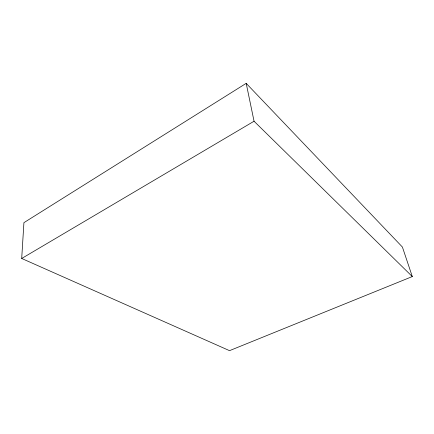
<?xml version="1.0" encoding="UTF-8"?>
<svg xmlns="http://www.w3.org/2000/svg" width="434" height="434" viewBox="0 0 434 434"><rect width="100%" height="100%" fill="white"/><g stroke="black" fill="none" stroke-linecap="round" stroke-linejoin="round"><path stroke-width="0.65" d="M21.7 258.474L23.919 222.664L246.192 83.344L402.405 247.049L412.3 276.561L229.526 350.656L21.7 258.474L254.053 121.232L246.192 83.344M254.053 121.232L412.3 276.561"/></g></svg>
